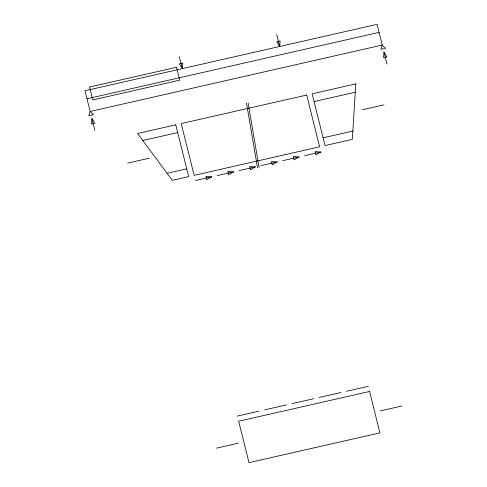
<?xml version="1.0" encoding="UTF-8"?>
<svg xmlns="http://www.w3.org/2000/svg" width="487" height="487" viewBox="0 0 487 487"><rect width="100%" height="100%" fill="white"/><g stroke="black" fill="none" stroke-linecap="round" stroke-linejoin="round"><path stroke-width="0.73" d="M91.909 118.511L91.489 124.039L94.904 123.266L91.909 118.511L94.892 130.455M182.345 68.624L182.765 63.091L179.356 63.87L182.345 68.624L179.362 56.681M279.702 46.484L280.128 40.957L276.713 41.73L279.702 46.484L276.719 34.547M383.993 52.097L383.573 57.63L386.982 56.851L383.993 52.097L386.976 64.041M211.796 176.799L206.78 179.654L205.977 176.416L211.796 176.799L195.433 180.525M233.62 171.838L228.604 174.693L227.794 171.454L233.62 171.838L217.251 175.563M255.438 166.877L250.421 169.732L249.618 166.493L255.438 166.877L239.074 170.602M277.261 161.915L272.245 164.77L271.436 161.532L277.261 161.915L260.892 165.641M299.079 156.96L294.063 159.809L293.253 156.571L299.079 156.96L282.716 160.68M320.903 151.999L315.886 154.848L315.077 151.609L320.903 151.999L304.533 155.718M86.984 98.782L379.069 32.367M142.788 140.524L177.7 132.586M314.078 101.582L355.26 92.213M127.673 163.108L149.491 158.147M362.243 109.776L384.06 104.815M167.108 173.287L186.746 168.825M323.124 137.815L352.856 131.058M237.358 416.062L259.175 411.101M264.63 409.859L286.453 404.898M291.908 403.662L313.725 398.701M319.186 397.459L341.003 392.498M346.458 391.256L368.282 386.294M216.545 448.143L238.362 443.182M380.195 410.937L402.019 405.975M248.078 102.842L259.096 167.552M246.513 103.195L257.532 167.912M355.778 83.892L352.338 139.379L325.06 145.576L312.137 93.814L355.778 83.892M90.156 111.468L88.811 115.723L93.364 114.689L90.156 111.468L84.981 90.759L377.066 24.35L382.234 45.054L385.442 48.28L380.895 49.309L382.234 45.054L90.156 111.468M176.495 67.279L89.565 87.045L92.786 99.926L179.709 80.16L176.495 67.279M175.758 124.824L137.571 133.505L172.319 180.306L188.682 176.586L175.758 124.824M306.682 95.056L181.213 123.582L194.143 175.344L319.606 146.818L306.682 95.056M369.572 391.469L238.648 421.237L248.991 462.65L379.909 432.882L369.572 391.469"/></g></svg>
